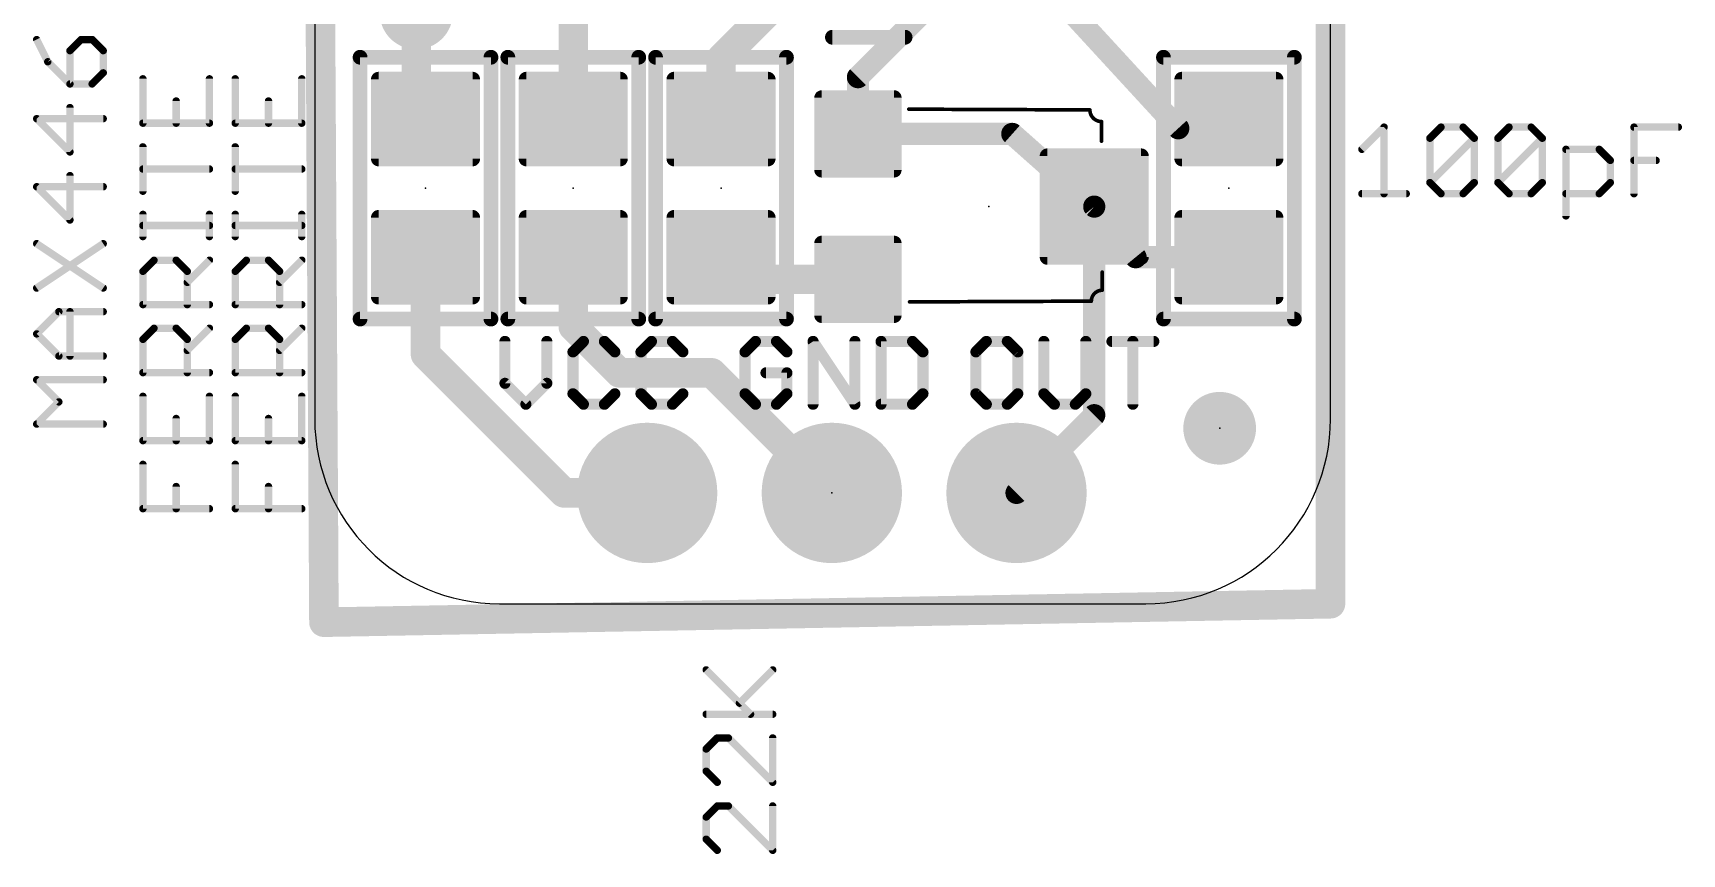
# Model space of a CAD drawing. Extents: x -3.9 to 18.8, y -3.4 to 21.8.
# Drawn here: x -3.87 to 18.8, y -3.44 to 7.85 of the extents above; entities that cross this region are included whole.
import ezdxf

# ---------------------------------------------------------------- set-up
doc = ezdxf.new("R2010")
doc.units = 0
for name, color, linetype in [('1', 12, 'CONTINUOUS'), ('16', 132, 'CONTINUOUS'), ('17', 110, 'CONTINUOUS'), ('18', 110, 'CONTINUOUS'), ('20', 53, 'CONTINUOUS'), ('21', 253, 'CONTINUOUS'), ('23', 53, 'CONTINUOUS'), ('27', 253, 'CONTINUOUS')]:
    doc.layers.add(name, color=color, linetype=linetype)

# ---------------------------------------------------------------- blocks, each defined once
blk = doc.blocks.new('RECT208000X240000R16')
at = {"const_width": 0.104}
blk.add_lwpolyline([(0.598, -0.646), (0.598, 0.646, 0.4142), (0.546, 0.698), (-0.546, 0.698, 0.4142), (-0.598, 0.646), (-0.598, -0.646, 0.4142), (-0.546, -0.698), (0.546, -0.698, 0.4142)], format="xyb", close=True, dxfattribs=at)
blk.add_solid([(-0.5714, -0.6714), (0.5714, -0.6714), (-0.5714, 0.6714), (0.5714, 0.6714)])
blk = doc.blocks.new('PIE')
at = {"const_width": 0.5}
blk.add_lwpolyline([(0, -0.25, 1), (0, 0.25, 1), (0, -0.25)], format="xyb", dxfattribs=at)
blk = doc.blocks.new('ROUNDP')
at = {"const_width": 0.5}
blk.add_lwpolyline([(0, -0.25, 1), (0, 0.25, 1), (0, -0.25)], format="xyb", dxfattribs=at)
blk = doc.blocks.new('RECT192000X192000R17')
at = {"const_width": 0.102}
blk.add_lwpolyline([(0.549, -0.498), (0.549, 0.498, 0.4142), (0.498, 0.549), (-0.498, 0.549, 0.4142), (-0.549, 0.498), (-0.549, -0.498, 0.4142), (-0.498, -0.549), (0.498, -0.549, 0.4142)], format="xyb", close=True, dxfattribs=at)
blk.add_solid([(-0.5234, -0.5234), (0.5234, -0.5234), (-0.5234, 0.5234), (0.5234, 0.5234)])
blk = doc.blocks.new('RECT256000X240000R14')
at = {"const_width": 0.105}
blk.add_lwpolyline([(0.7475, -0.645), (0.7475, 0.645, 0.4142), (0.695, 0.6975), (-0.695, 0.6975, 0.4142), (-0.7475, 0.645), (-0.7475, -0.645, 0.4142), (-0.695, -0.6975), (0.695, -0.6975, 0.4142)], format="xyb", close=True, dxfattribs=at)
blk.add_solid([(-0.7204, -0.6704), (0.7204, -0.6704), (-0.7204, 0.6704), (0.7204, 0.6704)])
blk = doc.blocks.new('ROUNDV')
at = {"const_width": 0.5}
blk.add_lwpolyline([(0, -0.25, 1), (0, 0.25, 1), (0, -0.25)], format="xyb", dxfattribs=at)

msp = doc.modelspace()

# ---------------------------------------------------------------- linework, layer by layer
at = {"layer": '1'}
for points, const_width in [([(3.556, 8.382), (3.556, 6.665)], 0.4064), ([(6.335, 8.24), (5.588, 7.493)], 0.4064), ([(7.471, 7.241), (8.47, 8.24)], 0.3048), ([(1.397, 6.411), (1.397, 8.128)], 0.4064), ([(11.877, 6.538), (10.414, 8.128)], 0.3048), ([(5.588, 7.493), (5.588, 6.665)], 0.4064), ([(7.471, 6.461), (7.471, 7.241)], 0.3048), ([(1.524, 6.665), (1.397, 6.411)], 0.4064), ([(3.81, 6.665), (3.556, 6.665)], 0.4064), ([(12.573, 6.665), (11.877, 6.538)], 0.3048), ([(9.594, 6.461), (7.471, 6.461)], 0.3048), ([(10.721, 5.461), (9.594, 6.461)], 0.3048), ([(10.721, 5.461), (11.29, 4.765)], 0.3048), ([(10.721, 2.593), (10.721, 5.461)], 0.3048), ([(1.524, 3.429), (1.524, 4.765)], 0.4064), ([(3.556, 3.81), (3.556, 4.765)], 0.4064), ([(5.588, 4.765), (5.638, 4.461)], 0.4064), ([(11.29, 4.765), (12.573, 4.765)], 0.3048), ([(5.638, 4.461), (7.471, 4.461)], 0.4064), ([(4.191, 3.175), (3.556, 3.81)], 0.4064), ([(3.429, 1.524), (1.524, 3.429)], 0.4064), ([(5.461, 3.175), (4.191, 3.175)], 0.4064), ([(7.112, 1.524), (5.461, 3.175)], 0.4064), ([(9.652, 1.524), (10.721, 2.593)], 0.3048), ([(4.572, 1.524), (3.429, 1.524)], 0.4064)]:
    msp.add_lwpolyline(points, dxfattribs=dict(at, const_width=const_width))
for points, const_width in [([(5.6896, 7.493, 1), (5.4864, 7.493)], 0.2032), ([(5.5162, 7.5648, 1), (5.6598, 7.4212)], 0.2032), ([(7.5472, 7.241, 1), (7.3948, 7.241)], 0.1524), ([(7.4171, 7.2949, 1), (7.5249, 7.1871)], 0.1524), ([(1.6149, 6.6196, 1), (1.4331, 6.7104)], 0.2032), ([(3.556, 6.7666, 1), (3.556, 6.5634)], 0.2032), ([(3.81, 6.5634, 1), (3.81, 6.7666)], 0.2032), ([(12.5867, 6.59, 1), (12.5593, 6.74)], 0.1524), ([(3.4544, 6.665, 1), (3.6576, 6.665)], 0.2032), ([(5.4864, 6.665, 1), (5.6896, 6.665)], 0.2032), ([(7.471, 6.5372, 1), (7.471, 6.3848)], 0.1524), ([(9.6446, 6.518, 1), (9.5434, 6.404)], 0.1524), ([(9.594, 6.3848, 1), (9.594, 6.5372)], 0.1524), ([(11.8633, 6.613, 1), (11.8907, 6.463)], 0.1524), ([(11.8209, 6.4864, 1), (11.9331, 6.5896)], 0.1524), ([(1.3061, 6.4564, 1), (1.4879, 6.3656)], 0.2032), ([(1.2954, 6.411, 1), (1.4986, 6.411)], 0.2032), ([(7.3948, 6.461, 1), (7.5472, 6.461)], 0.1524), ([(10.78, 5.5092, 1), (10.662, 5.4128)], 0.1524), ([(10.7972, 5.461, 1), (10.6448, 5.461)], 0.1524), ([(10.6704, 5.404, 1), (10.7716, 5.518)], 0.1524), ([(1.6256, 4.765, 1), (1.4224, 4.765)], 0.2032), ([(3.6576, 4.765, 1), (3.4544, 4.765)], 0.2032), ([(5.6883, 4.7815, 1), (5.4877, 4.7485)], 0.2032), ([(11.29, 4.8412, 1), (11.29, 4.6888)], 0.1524), ([(11.231, 4.7168, 1), (11.349, 4.8132)], 0.1524), ([(12.573, 4.6888, 1), (12.573, 4.8412)], 0.1524), ([(5.638, 4.5626, 1), (5.638, 4.3594)], 0.2032), ([(5.5377, 4.4445, 1), (5.7383, 4.4775)], 0.2032), ([(7.471, 4.3594, 1), (7.471, 4.5626)], 0.2032), ([(3.4544, 3.81, 1), (3.6576, 3.81)], 0.2032), ([(3.6278, 3.8818, 1), (3.4842, 3.7382)], 0.2032), ([(1.5958, 3.5008, 1), (1.4522, 3.3572)], 0.2032), ([(1.4224, 3.429, 1), (1.6256, 3.429)], 0.2032), ([(4.191, 3.2766, 1), (4.191, 3.0734)], 0.2032), ([(4.1192, 3.1032, 1), (4.2628, 3.2468)], 0.2032), ([(5.5328, 3.2468, 1), (5.3892, 3.1032)], 0.2032), ([(5.461, 3.0734, 1), (5.461, 3.2766)], 0.2032), ([(10.7749, 2.5391, 1), (10.6671, 2.6469)], 0.1524), ([(10.6448, 2.593, 1), (10.7972, 2.593)], 0.1524), ([(3.429, 1.6256, 1), (3.429, 1.4224)], 0.2032), ([(3.3572, 1.4522, 1), (3.5008, 1.5958)], 0.2032), ([(4.572, 1.4224, 1), (4.572, 1.6256)], 0.2032), ([(7.0402, 1.4522, 1), (7.1838, 1.5958)], 0.2032), ([(9.5981, 1.5779, 1), (9.7059, 1.4701)], 0.1524)]:
    msp.add_lwpolyline(points, format="xyb", dxfattribs=dict(at, const_width=const_width))
at = {"layer": '16', "const_width": 0.4064}
for points in [[(0.127, -0.254), (0, 21.59)], [(13.97, 21.59), (13.97, 0)], [(13.97, 0), (0.127, -0.254)]]:
    msp.add_lwpolyline(points, dxfattribs=at)
at = {"layer": '16', "const_width": 0.2032}
for points in [[(13.8684, 0, 1), (14.0716, 0)], [(13.9719, -0.1016, 1), (13.9681, 0.1016)], [(0.1251, -0.1524, 1), (0.1289, -0.3556)], [(0.0254, -0.2546, 1), (0.2286, -0.2534)]]:
    msp.add_lwpolyline(points, format="xyb", dxfattribs=at)
at = {"layer": '20'}
for p, q in [((0, 19.05), (0, 2.54)), ((13.97, 2.54), (13.97, 19.05)), ((2.54, 0), (11.43, 0))]:
    msp.add_line(p, q, dxfattribs=at)
for centre, start, end in [((2.54, 2.54), 180, 270), ((11.43, 2.54), 270, 0)]:
    msp.add_arc(centre, 2.54, start, end, dxfattribs=at)
at = {"layer": '21'}
for points, const_width in [([(8.12, 7.79), (7.12, 7.79)], 0.2032), ([(0.624, 3.915), (0.624, 7.515)], 0.2032), ([(0.624, 7.515), (2.424, 7.515)], 0.2032), ([(2.424, 7.515), (2.424, 3.915)], 0.2032), ([(2.656, 7.515), (4.456, 7.515)], 0.2032), ([(2.656, 3.915), (2.656, 7.515)], 0.2032), ([(4.456, 7.515), (4.456, 3.915)], 0.2032), ([(4.688, 3.915), (4.688, 7.515)], 0.2032), ([(4.688, 7.515), (6.488, 7.515)], 0.2032), ([(6.488, 7.515), (6.488, 3.915)], 0.2032), ([(11.673, 7.515), (13.473, 7.515)], 0.2032), ([(11.673, 3.915), (11.673, 7.515)], 0.2032), ([(13.473, 7.515), (13.473, 3.915)], 0.2032), ([(10.661, 6.791), (8.171, 6.801)], 0.05), ([(10.821, 6.361), (10.821, 6.631)], 0.05), ([(10.831, 4.561), (10.831, 4.311)], 0.05), ([(10.681, 4.161), (8.181, 4.151)], 0.05), ([(2.424, 3.915), (0.624, 3.915)], 0.2032), ([(4.456, 3.915), (2.656, 3.915)], 0.2032), ([(6.488, 3.915), (4.688, 3.915)], 0.2032), ([(13.473, 3.915), (11.673, 3.915)], 0.2032), ([(2.6162, 3.6075), (2.6162, 3.0313)], 0.1524), ([(3.1924, 3.0313), (3.1924, 3.6075)], 0.1524), ([(3.6958, 3.6075), (3.5517, 3.4635)], 0.1524), ([(3.9839, 3.6075), (3.6958, 3.6075)], 0.1524), ([(4.1279, 3.4635), (3.9839, 3.6075)], 0.1524), ([(4.6313, 3.6075), (4.4872, 3.4635)], 0.1524), ([(4.9194, 3.6075), (4.6313, 3.6075)], 0.1524), ([(5.0635, 3.4635), (4.9194, 3.6075)], 0.1524), ([(6.0623, 3.6075), (5.9182, 3.4635)], 0.1524), ([(6.3504, 3.6075), (6.0623, 3.6075)], 0.1524), ([(6.4944, 3.4635), (6.3504, 3.6075)], 0.1524), ([(6.8537, 2.7432), (6.8537, 3.6075)], 0.1524), ([(6.8537, 3.6075), (7.4299, 2.7432)], 0.1524), ([(7.4299, 2.7432), (7.4299, 3.6075)], 0.1524), ([(7.7892, 3.6075), (7.7892, 2.7432)], 0.1524), ([(8.2214, 3.6075), (7.7892, 3.6075)], 0.1524), ([(8.3655, 3.4635), (8.2214, 3.6075)], 0.1524), ([(9.2373, 3.6075), (9.0932, 3.4635)], 0.1524), ([(9.5254, 3.6075), (9.2373, 3.6075)], 0.1524), ([(9.6694, 3.4635), (9.5254, 3.6075)], 0.1524), ([(10.0287, 3.6075), (10.0287, 2.8873)], 0.1524), ([(10.6049, 2.8873), (10.6049, 3.6075)], 0.1524), ([(10.9642, 3.6075), (11.5405, 3.6075)], 0.1524), ([(11.2523, 2.7432), (11.2523, 3.6075)], 0.1524), ([(3.5517, 3.4635), (3.5517, 2.8873)], 0.1524), ([(4.4872, 3.4635), (4.4872, 2.8873)], 0.1524), ([(5.9182, 3.4635), (5.9182, 2.8873)], 0.1524), ([(8.3655, 2.8873), (8.3655, 3.4635)], 0.1524), ([(9.0932, 3.4635), (9.0932, 2.8873)], 0.1524), ([(9.6694, 2.8873), (9.6694, 3.4635)], 0.1524), ([(6.4944, 3.1754), (6.2063, 3.1754)], 0.1524), ([(6.4944, 2.8873), (6.4944, 3.1754)], 0.1524), ([(2.6162, 3.0313), (2.9043, 2.7432)], 0.1524), ([(2.9043, 2.7432), (3.1924, 3.0313)], 0.1524), ([(3.5517, 2.8873), (3.6958, 2.7432)], 0.1524), ([(3.9839, 2.7432), (4.1279, 2.8873)], 0.1524), ([(4.4872, 2.8873), (4.6313, 2.7432)], 0.1524), ([(4.9194, 2.7432), (5.0635, 2.8873)], 0.1524), ([(5.9182, 2.8873), (6.0623, 2.7432)], 0.1524), ([(6.3504, 2.7432), (6.4944, 2.8873)], 0.1524), ([(8.2214, 2.7432), (8.3655, 2.8873)], 0.1524), ([(9.0932, 2.8873), (9.2373, 2.7432)], 0.1524), ([(9.5254, 2.7432), (9.6694, 2.8873)], 0.1524), ([(10.0287, 2.8873), (10.1728, 2.7432)], 0.1524), ([(10.4609, 2.7432), (10.6049, 2.8873)], 0.1524), ([(3.6958, 2.7432), (3.9839, 2.7432)], 0.1524), ([(4.6313, 2.7432), (4.9194, 2.7432)], 0.1524), ([(6.0623, 2.7432), (6.3504, 2.7432)], 0.1524), ([(7.7892, 2.7432), (8.2214, 2.7432)], 0.1524), ([(9.2373, 2.7432), (9.5254, 2.7432)], 0.1524), ([(10.1728, 2.7432), (10.4609, 2.7432)], 0.1524)]:
    msp.add_lwpolyline(points, dxfattribs=dict(at, const_width=const_width))
for points, const_width in [([(7.12, 7.8408, 1), (7.12, 7.7392)], 0.1016), ([(8.12, 7.7392, 1), (8.12, 7.8408)], 0.1016), ([(0.6748, 7.515, 1), (0.5732, 7.515)], 0.1016), ([(0.624, 7.5658, 1), (0.624, 7.4642)], 0.1016), ([(2.4748, 7.515, 1), (2.3732, 7.515)], 0.1016), ([(2.424, 7.4642, 1), (2.424, 7.5658)], 0.1016), ([(2.656, 7.5658, 1), (2.656, 7.4642)], 0.1016), ([(2.7068, 7.515, 1), (2.6052, 7.515)], 0.1016), ([(4.5068, 7.515, 1), (4.4052, 7.515)], 0.1016), ([(4.456, 7.4642, 1), (4.456, 7.5658)], 0.1016), ([(4.7388, 7.515, 1), (4.6372, 7.515)], 0.1016), ([(4.688, 7.5658, 1), (4.688, 7.4642)], 0.1016), ([(6.5388, 7.515, 1), (6.4372, 7.515)], 0.1016), ([(6.488, 7.4642, 1), (6.488, 7.5658)], 0.1016), ([(11.673, 7.5658, 1), (11.673, 7.4642)], 0.1016), ([(11.7238, 7.515, 1), (11.6222, 7.515)], 0.1016), ([(13.5238, 7.515, 1), (13.4222, 7.515)], 0.1016), ([(13.473, 7.4642, 1), (13.473, 7.5658)], 0.1016), ([(8.1711, 6.8135, 1), (8.1709, 6.7885)], 0.025), ([(10.661, 6.791, 0.4142), (10.821, 6.631)], 0.05), ([(10.6735, 6.791, 1), (10.6485, 6.791)], 0.025), ([(10.6609, 6.7785, 1), (10.6611, 6.8035)], 0.025), ([(10.8335, 6.631, 1), (10.8085, 6.631)], 0.025), ([(10.821, 6.6185, 1), (10.821, 6.6435)], 0.025), ([(10.8085, 6.361, 1), (10.8335, 6.361)], 0.025), ([(10.8435, 4.561, 1), (10.8185, 4.561)], 0.025), ([(10.831, 4.311, 0.4142), (10.681, 4.161)], 0.05), ([(10.8185, 4.311, 1), (10.8435, 4.311)], 0.025), ([(10.831, 4.2985, 1), (10.831, 4.3235)], 0.025), ([(8.181, 4.1635, 1), (8.181, 4.1385)], 0.025), ([(10.6685, 4.161, 1), (10.6935, 4.161)], 0.025), ([(10.681, 4.1485, 1), (10.681, 4.1735)], 0.025), ([(0.624, 3.9658, 1), (0.624, 3.8642)], 0.1016), ([(0.5732, 3.915, 1), (0.6748, 3.915)], 0.1016), ([(2.3732, 3.915, 1), (2.4748, 3.915)], 0.1016), ([(2.424, 3.8642, 1), (2.424, 3.9658)], 0.1016), ([(2.656, 3.9658, 1), (2.656, 3.8642)], 0.1016), ([(2.6052, 3.915, 1), (2.7068, 3.915)], 0.1016), ([(4.4052, 3.915, 1), (4.5068, 3.915)], 0.1016), ([(4.456, 3.8642, 1), (4.456, 3.9658)], 0.1016), ([(4.688, 3.9658, 1), (4.688, 3.8642)], 0.1016), ([(4.6372, 3.915, 1), (4.7388, 3.915)], 0.1016), ([(6.4372, 3.915, 1), (6.5388, 3.915)], 0.1016), ([(6.488, 3.8642, 1), (6.488, 3.9658)], 0.1016), ([(11.673, 3.9658, 1), (11.673, 3.8642)], 0.1016), ([(11.6222, 3.915, 1), (11.7238, 3.915)], 0.1016), ([(13.4222, 3.915, 1), (13.5238, 3.915)], 0.1016), ([(13.473, 3.8642, 1), (13.473, 3.9658)], 0.1016), ([(2.6543, 3.6075, 1), (2.5781, 3.6075)], 0.0762), ([(3.2305, 3.6075, 1), (3.1543, 3.6075)], 0.0762), ([(3.6958, 3.6456, 1), (3.6958, 3.5694)], 0.0762), ([(3.7227, 3.5806, 1), (3.6688, 3.6345)], 0.0762), ([(4.0108, 3.6345, 1), (3.9569, 3.5806)], 0.0762), ([(3.9839, 3.5694, 1), (3.9839, 3.6456)], 0.0762), ([(4.6313, 3.6456, 1), (4.6313, 3.5694)], 0.0762), ([(4.6582, 3.5806, 1), (4.6044, 3.6345)], 0.0762), ([(4.9463, 3.6345, 1), (4.8925, 3.5806)], 0.0762), ([(4.9194, 3.5694, 1), (4.9194, 3.6456)], 0.0762), ([(6.0623, 3.6456, 1), (6.0623, 3.5694)], 0.0762), ([(6.0892, 3.5806, 1), (6.0353, 3.6345)], 0.0762), ([(6.3773, 3.6345, 1), (6.3234, 3.5806)], 0.0762), ([(6.3504, 3.5694, 1), (6.3504, 3.6456)], 0.0762), ([(6.8854, 3.6287, 1), (6.822, 3.5864)], 0.0762), ([(6.8918, 3.6075, 1), (6.8156, 3.6075)], 0.0762), ([(7.468, 3.6075, 1), (7.3918, 3.6075)], 0.0762), ([(7.8273, 3.6075, 1), (7.7511, 3.6075)], 0.0762), ([(7.7892, 3.6456, 1), (7.7892, 3.5694)], 0.0762), ([(8.2483, 3.6345, 1), (8.1945, 3.5806)], 0.0762), ([(8.2214, 3.5694, 1), (8.2214, 3.6456)], 0.0762), ([(9.2373, 3.6456, 1), (9.2373, 3.5694)], 0.0762), ([(9.2642, 3.5806, 1), (9.2103, 3.6345)], 0.0762), ([(9.5523, 3.6345, 1), (9.4984, 3.5806)], 0.0762), ([(9.5254, 3.5694, 1), (9.5254, 3.6456)], 0.0762), ([(10.0668, 3.6075, 1), (9.9906, 3.6075)], 0.0762), ([(10.643, 3.6075, 1), (10.5668, 3.6075)], 0.0762), ([(10.9642, 3.6456, 1), (10.9642, 3.5694)], 0.0762), ([(11.2904, 3.6075, 1), (11.2142, 3.6075)], 0.0762), ([(11.5405, 3.5694, 1), (11.5405, 3.6456)], 0.0762), ([(3.5898, 3.4635, 1), (3.5136, 3.4635)], 0.0762), ([(3.5248, 3.4904, 1), (3.5787, 3.4365)], 0.0762), ([(4.101, 3.4365, 1), (4.1549, 3.4904)], 0.0762), ([(4.5253, 3.4635, 1), (4.4491, 3.4635)], 0.0762), ([(4.4603, 3.4904, 1), (4.5142, 3.4365)], 0.0762), ([(5.0365, 3.4365, 1), (5.0904, 3.4904)], 0.0762), ([(5.9563, 3.4635, 1), (5.8801, 3.4635)], 0.0762), ([(5.8913, 3.4904, 1), (5.9451, 3.4365)], 0.0762), ([(6.4675, 3.4365, 1), (6.5214, 3.4904)], 0.0762), ([(8.4036, 3.4635, 1), (8.3274, 3.4635)], 0.0762), ([(8.3385, 3.4365, 1), (8.3924, 3.4904)], 0.0762), ([(9.1313, 3.4635, 1), (9.0551, 3.4635)], 0.0762), ([(9.0663, 3.4904, 1), (9.1201, 3.4365)], 0.0762), ([(9.7075, 3.4635, 1), (9.6313, 3.4635)], 0.0762), ([(9.6425, 3.4365, 1), (9.6964, 3.4904)], 0.0762), ([(6.2063, 3.2135, 1), (6.2063, 3.1373)], 0.0762), ([(6.5325, 3.1754, 1), (6.4563, 3.1754)], 0.0762), ([(6.4944, 3.1373, 1), (6.4944, 3.2135)], 0.0762), ([(2.6431, 3.0583, 1), (2.5893, 3.0044)], 0.0762), ([(2.5781, 3.0313, 1), (2.6543, 3.0313)], 0.0762), ([(3.1543, 3.0313, 1), (3.2305, 3.0313)], 0.0762), ([(3.2194, 3.0044, 1), (3.1655, 3.0583)], 0.0762), ([(3.5787, 2.9142, 1), (3.5248, 2.8603)], 0.0762), ([(4.1549, 2.8603, 1), (4.101, 2.9142)], 0.0762), ([(4.5142, 2.9142, 1), (4.4603, 2.8603)], 0.0762), ([(5.0904, 2.8603, 1), (5.0365, 2.9142)], 0.0762), ([(5.9451, 2.9142, 1), (5.8913, 2.8603)], 0.0762), ([(6.5214, 2.8603, 1), (6.4675, 2.9142)], 0.0762), ([(8.3924, 2.8603, 1), (8.3385, 2.9142)], 0.0762), ([(9.1201, 2.9142, 1), (9.0663, 2.8603)], 0.0762), ([(9.6964, 2.8603, 1), (9.6425, 2.9142)], 0.0762), ([(10.0557, 2.9142, 1), (10.0018, 2.8603)], 0.0762), ([(10.6319, 2.8603, 1), (10.578, 2.9142)], 0.0762), ([(2.8774, 2.7701, 1), (2.9313, 2.7163)], 0.0762), ([(2.8774, 2.7163, 1), (2.9313, 2.7701)], 0.0762), ([(3.5136, 2.8873, 1), (3.5898, 2.8873)], 0.0762), ([(3.6958, 2.7813, 1), (3.6958, 2.7051)], 0.0762), ([(3.6688, 2.7163, 1), (3.7227, 2.7701)], 0.0762), ([(3.9569, 2.7701, 1), (4.0108, 2.7163)], 0.0762), ([(3.9839, 2.7051, 1), (3.9839, 2.7813)], 0.0762), ([(4.4491, 2.8873, 1), (4.5253, 2.8873)], 0.0762), ([(4.6313, 2.7813, 1), (4.6313, 2.7051)], 0.0762), ([(4.6044, 2.7163, 1), (4.6582, 2.7701)], 0.0762), ([(4.8925, 2.7701, 1), (4.9463, 2.7163)], 0.0762), ([(4.9194, 2.7051, 1), (4.9194, 2.7813)], 0.0762), ([(5.8801, 2.8873, 1), (5.9563, 2.8873)], 0.0762), ([(6.0623, 2.7813, 1), (6.0623, 2.7051)], 0.0762), ([(6.0353, 2.7163, 1), (6.0892, 2.7701)], 0.0762), ([(6.3234, 2.7701, 1), (6.3773, 2.7163)], 0.0762), ([(6.3504, 2.7051, 1), (6.3504, 2.7813)], 0.0762), ([(6.4563, 2.8873, 1), (6.5325, 2.8873)], 0.0762), ([(6.8156, 2.7432, 1), (6.8918, 2.7432)], 0.0762), ([(7.3918, 2.7432, 1), (7.468, 2.7432)], 0.0762), ([(7.3982, 2.7221, 1), (7.4616, 2.7643)], 0.0762), ([(7.7892, 2.7813, 1), (7.7892, 2.7051)], 0.0762), ([(7.7511, 2.7432, 1), (7.8273, 2.7432)], 0.0762), ([(8.1945, 2.7701, 1), (8.2483, 2.7163)], 0.0762), ([(8.2214, 2.7051, 1), (8.2214, 2.7813)], 0.0762), ([(8.3274, 2.8873, 1), (8.4036, 2.8873)], 0.0762), ([(9.0551, 2.8873, 1), (9.1313, 2.8873)], 0.0762), ([(9.2373, 2.7813, 1), (9.2373, 2.7051)], 0.0762), ([(9.2103, 2.7163, 1), (9.2642, 2.7701)], 0.0762), ([(9.4984, 2.7701, 1), (9.5523, 2.7163)], 0.0762), ([(9.5254, 2.7051, 1), (9.5254, 2.7813)], 0.0762), ([(9.6313, 2.8873, 1), (9.7075, 2.8873)], 0.0762), ([(9.9906, 2.8873, 1), (10.0668, 2.8873)], 0.0762), ([(10.1728, 2.7813, 1), (10.1728, 2.7051)], 0.0762), ([(10.1458, 2.7163, 1), (10.1997, 2.7701)], 0.0762), ([(10.4339, 2.7701, 1), (10.4878, 2.7163)], 0.0762), ([(10.4609, 2.7051, 1), (10.4609, 2.7813)], 0.0762), ([(10.5668, 2.8873, 1), (10.643, 2.8873)], 0.0762), ([(11.2142, 2.7432, 1), (11.2904, 2.7432)], 0.0762)]:
    msp.add_lwpolyline(points, format="xyb", dxfattribs=dict(at, const_width=const_width))
at = {"layer": '23'}
for p in [(1.524, 5.715), (3.556, 5.715), (5.588, 5.715), (12.573, 5.715), (9.271, 5.461), (12.446, 2.413), (7.112, 1.524)]:
    msp.add_point(p, dxfattribs=at)
at = {"layer": '27', "const_width": 0.1016}
for points in [[(-3.824, 7.7583), (-3.6715, 7.4532)], [(-3.2139, 7.7583), (-3.3664, 7.6058)], [(-3.0613, 7.7583), (-3.2139, 7.7583)], [(-2.9088, 7.6058), (-3.0613, 7.7583)], [(-3.6715, 7.4532), (-3.3664, 7.1482)], [(-3.3664, 7.6058), (-3.3664, 7.1482)], [(-2.9088, 7.3007), (-2.9088, 7.6058)], [(-3.0613, 7.1482), (-2.9088, 7.3007)], [(-2.363, 7.2184), (-2.363, 6.6083)], [(-1.4478, 6.6083), (-1.4478, 7.2184)], [(-1.093, 7.2184), (-1.093, 6.6083)], [(-0.1778, 6.6083), (-0.1778, 7.2184)], [(-3.3664, 7.1482), (-3.0613, 7.1482)], [(-3.3664, 6.2126), (-3.3664, 6.8228)], [(-1.9054, 6.6083), (-1.9054, 6.9133)], [(-0.6354, 6.6083), (-0.6354, 6.9133)], [(-2.9088, 6.6702), (-3.824, 6.6702)], [(-3.824, 6.6702), (-3.3664, 6.2126)], [(-2.363, 6.6083), (-1.4478, 6.6083)], [(-1.093, 6.6083), (-0.1778, 6.6083)], [(14.4018, 6.2489), (14.7069, 6.554)], [(14.7069, 6.554), (14.7069, 5.6388)], [(15.3373, 6.4015), (15.4898, 6.554)], [(15.4898, 6.554), (15.7949, 6.554)], [(15.7949, 6.554), (15.9474, 6.4015)], [(16.2728, 6.4015), (16.4254, 6.554)], [(16.4254, 6.554), (16.7304, 6.554)], [(16.7304, 6.554), (16.883, 6.4015)], [(18.1439, 5.6388), (18.1439, 6.554)], [(18.1439, 6.554), (18.754, 6.554)], [(15.3373, 5.7913), (15.3373, 6.4015)], [(15.3373, 5.7913), (15.9474, 6.4015)], [(15.9474, 6.4015), (15.9474, 5.7913)], [(16.2728, 5.7913), (16.2728, 6.4015)], [(16.2728, 5.7913), (16.883, 6.4015)], [(16.883, 6.4015), (16.883, 5.7913)], [(-2.363, 5.6728), (-2.363, 6.2829)], [(-1.093, 5.6728), (-1.093, 6.2829)], [(17.2084, 5.3337), (17.2084, 6.2489)], [(17.2084, 6.2489), (17.6659, 6.2489)], [(17.6659, 6.2489), (17.8185, 6.0964)], [(17.8185, 6.0964), (17.8185, 5.7913)], [(18.1439, 6.0964), (18.4489, 6.0964)], [(-3.3664, 5.2771), (-3.3664, 5.8872)], [(-1.4478, 5.9778), (-2.363, 5.9778)], [(-0.1778, 5.9778), (-1.093, 5.9778)], [(-2.9088, 5.7347), (-3.824, 5.7347)], [(-3.824, 5.7347), (-3.3664, 5.2771)], [(14.4018, 5.6388), (15.0119, 5.6388)], [(15.4898, 5.6388), (15.3373, 5.7913)], [(15.7949, 5.6388), (15.4898, 5.6388)], [(15.9474, 5.7913), (15.7949, 5.6388)], [(16.4254, 5.6388), (16.2728, 5.7913)], [(16.7304, 5.6388), (16.4254, 5.6388)], [(16.883, 5.7913), (16.7304, 5.6388)], [(17.6659, 5.6388), (17.2084, 5.6388)], [(17.8185, 5.7913), (17.6659, 5.6388)], [(-2.363, 5.0491), (-2.363, 5.3541)], [(-1.4478, 5.2016), (-2.363, 5.2016)], [(-1.4478, 5.0491), (-1.4478, 5.3541)], [(-1.093, 5.0491), (-1.093, 5.3541)], [(-0.1778, 5.2016), (-1.093, 5.2016)], [(-0.1778, 5.0491), (-0.1778, 5.3541)], [(-3.824, 4.3416), (-2.9088, 4.9517)], [(-3.824, 4.9517), (-2.9088, 4.3416)], [(-2.363, 4.5712), (-2.2105, 4.7237)], [(-2.2105, 4.7237), (-1.9054, 4.7237)], [(-1.9054, 4.7237), (-1.7529, 4.5712)], [(-1.7529, 4.4186), (-1.4478, 4.7237)], [(-1.093, 4.5712), (-0.9405, 4.7237)], [(-0.9405, 4.7237), (-0.6354, 4.7237)], [(-0.6354, 4.7237), (-0.4829, 4.5712)], [(-0.4829, 4.4186), (-0.1778, 4.7237)], [(-2.363, 4.1136), (-2.363, 4.5712)], [(-1.7529, 4.5712), (-1.7529, 4.1136)], [(-1.093, 4.1136), (-1.093, 4.5712)], [(-0.4829, 4.5712), (-0.4829, 4.1136)], [(-1.4478, 4.1136), (-2.363, 4.1136)], [(-0.1778, 4.1136), (-1.093, 4.1136)], [(-3.824, 3.7111), (-3.5189, 4.0162)], [(-3.5189, 4.0162), (-2.9088, 4.0162)], [(-3.3664, 3.4061), (-3.3664, 4.0162)], [(-3.5189, 3.4061), (-3.824, 3.7111)], [(-2.363, 3.6356), (-2.2105, 3.7882)], [(-2.363, 3.178), (-2.363, 3.6356)], [(-2.2105, 3.7882), (-1.9054, 3.7882)], [(-1.9054, 3.7882), (-1.7529, 3.6356)], [(-1.7529, 3.4831), (-1.4478, 3.7882)], [(-1.7529, 3.6356), (-1.7529, 3.178)], [(-1.093, 3.6356), (-0.9405, 3.7882)], [(-1.093, 3.178), (-1.093, 3.6356)], [(-0.9405, 3.7882), (-0.6354, 3.7882)], [(-0.6354, 3.7882), (-0.4829, 3.6356)], [(-0.4829, 3.4831), (-0.1778, 3.7882)], [(-0.4829, 3.6356), (-0.4829, 3.178)], [(-2.9088, 3.4061), (-3.5189, 3.4061)], [(-1.4478, 3.178), (-2.363, 3.178)], [(-0.1778, 3.178), (-1.093, 3.178)], [(-3.5189, 2.7756), (-3.824, 3.0807)], [(-3.824, 3.0807), (-2.9088, 3.0807)], [(-3.824, 2.4706), (-3.5189, 2.7756)], [(-2.363, 2.8526), (-2.363, 2.2425)], [(-1.4478, 2.2425), (-1.4478, 2.8526)], [(-1.093, 2.8526), (-1.093, 2.2425)], [(-0.1778, 2.2425), (-0.1778, 2.8526)], [(-2.9088, 2.4706), (-3.824, 2.4706)], [(-1.9054, 2.2425), (-1.9054, 2.5476)], [(-0.6354, 2.2425), (-0.6354, 2.5476)], [(-2.363, 2.2425), (-1.4478, 2.2425)], [(-1.093, 2.2425), (-0.1778, 2.2425)], [(-2.363, 1.307), (-2.363, 1.9171)], [(-1.093, 1.307), (-1.093, 1.9171)], [(-1.9054, 1.307), (-1.9054, 1.6121)], [(-0.6354, 1.307), (-0.6354, 1.6121)], [(-1.4478, 1.307), (-2.363, 1.307)], [(-0.1778, 1.307), (-1.093, 1.307)], [(5.9941, -1.5197), (5.384, -0.9096)], [(5.8416, -1.3672), (6.2992, -0.9096)], [(5.384, -1.5197), (6.2992, -1.5197)], [(5.5366, -1.8451), (5.384, -1.9976)], [(5.6891, -1.8451), (5.5366, -1.8451)], [(6.2992, -2.4552), (5.6891, -1.8451)], [(6.2992, -1.8451), (6.2992, -2.4552)], [(5.384, -1.9976), (5.384, -2.3027)], [(5.384, -2.3027), (5.5366, -2.4552)], [(5.5366, -2.7806), (5.384, -2.9332)], [(5.384, -2.9332), (5.384, -3.2382)], [(5.6891, -2.7806), (5.5366, -2.7806)], [(6.2992, -3.3908), (5.6891, -2.7806)], [(6.2992, -2.7806), (6.2992, -3.3908)], [(5.384, -3.2382), (5.5366, -3.3908)]]:
    msp.add_lwpolyline(points, dxfattribs=at)
at = {"layer": '27', "const_width": 0.0508}
for points in [[(-3.8013, 7.7696, 1), (-3.8467, 7.7469)], [(-3.2139, 7.7837, 1), (-3.2139, 7.7329)], [(-3.1959, 7.7403, 1), (-3.2318, 7.7762)], [(-3.0434, 7.7762, 1), (-3.0793, 7.7403)], [(-3.0613, 7.7329, 1), (-3.0613, 7.7837)], [(-3.6535, 7.4712, 1), (-3.6894, 7.4353)], [(-3.6942, 7.4419, 1), (-3.6487, 7.4646)], [(-3.341, 7.6058, 1), (-3.3918, 7.6058)], [(-3.3844, 7.6237, 1), (-3.3484, 7.5878)], [(-2.8834, 7.6058, 1), (-2.9342, 7.6058)], [(-2.9268, 7.5878, 1), (-2.8908, 7.6237)], [(-2.9342, 7.3007, 1), (-2.8834, 7.3007)], [(-2.8908, 7.2827, 1), (-2.9268, 7.3186)], [(-2.3376, 7.2184, 1), (-2.3884, 7.2184)], [(-1.4224, 7.2184, 1), (-1.4732, 7.2184)], [(-1.0676, 7.2184, 1), (-1.1184, 7.2184)], [(-0.1524, 7.2184, 1), (-0.2032, 7.2184)], [(-3.3664, 7.1736, 1), (-3.3664, 7.1228)], [(-3.3918, 7.1482, 1), (-3.341, 7.1482)], [(-3.3844, 7.1302, 1), (-3.3484, 7.1661)], [(-3.0793, 7.1661, 1), (-3.0434, 7.1302)], [(-3.0613, 7.1228, 1), (-3.0613, 7.1736)], [(-3.341, 6.8228, 1), (-3.3918, 6.8228)], [(-1.88, 6.9133, 1), (-1.9308, 6.9133)], [(-0.61, 6.9133, 1), (-0.6608, 6.9133)], [(-3.824, 6.6956, 1), (-3.824, 6.6448)], [(-3.806, 6.6882, 1), (-3.8419, 6.6523)], [(-2.9088, 6.6448, 1), (-2.9088, 6.6956)], [(-2.363, 6.6337, 1), (-2.363, 6.5829)], [(-2.3884, 6.6083, 1), (-2.3376, 6.6083)], [(-1.9308, 6.6083, 1), (-1.88, 6.6083)], [(-1.4732, 6.6083, 1), (-1.4224, 6.6083)], [(-1.4478, 6.5829, 1), (-1.4478, 6.6337)], [(-1.093, 6.6337, 1), (-1.093, 6.5829)], [(-1.1184, 6.6083, 1), (-1.0676, 6.6083)], [(-0.6608, 6.6083, 1), (-0.61, 6.6083)], [(-0.2032, 6.6083, 1), (-0.1524, 6.6083)], [(-0.1778, 6.5829, 1), (-0.1778, 6.6337)], [(14.7323, 6.554, 1), (14.6815, 6.554)], [(14.7248, 6.536, 1), (14.6889, 6.5719)], [(15.4898, 6.5794, 1), (15.4898, 6.5286)], [(15.5078, 6.536, 1), (15.4719, 6.5719)], [(15.8129, 6.5719, 1), (15.7769, 6.536)], [(15.7949, 6.5286, 1), (15.7949, 6.5794)], [(16.4254, 6.5794, 1), (16.4254, 6.5286)], [(16.4433, 6.536, 1), (16.4074, 6.5719)], [(16.7484, 6.5719, 1), (16.7125, 6.536)], [(16.7304, 6.5286, 1), (16.7304, 6.5794)], [(18.1693, 6.554, 1), (18.1185, 6.554)], [(18.1439, 6.5794, 1), (18.1439, 6.5286)], [(18.754, 6.5286, 1), (18.754, 6.5794)], [(15.3627, 6.4015, 1), (15.3119, 6.4015)], [(15.3194, 6.4194, 1), (15.3553, 6.3835)], [(15.9728, 6.4015, 1), (15.922, 6.4015)], [(15.9654, 6.3835, 1), (15.9295, 6.4194)], [(15.9295, 6.3835, 1), (15.9654, 6.4194)], [(16.2982, 6.4015, 1), (16.2474, 6.4015)], [(16.2549, 6.4194, 1), (16.2908, 6.3835)], [(16.9084, 6.4015, 1), (16.8576, 6.4015)], [(16.9009, 6.3835, 1), (16.865, 6.4194)], [(16.865, 6.3835, 1), (16.9009, 6.4194)], [(-3.3918, 6.2126, 1), (-3.341, 6.2126)], [(-3.3844, 6.1947, 1), (-3.3484, 6.2306)], [(-2.3376, 6.2829, 1), (-2.3884, 6.2829)], [(-1.0676, 6.2829, 1), (-1.1184, 6.2829)], [(14.3838, 6.2669, 1), (14.4198, 6.231)], [(17.2338, 6.2489, 1), (17.183, 6.2489)], [(17.2084, 6.2743, 1), (17.2084, 6.2235)], [(17.6839, 6.2669, 1), (17.648, 6.231)], [(17.6659, 6.2235, 1), (17.6659, 6.2743)], [(17.8439, 6.0964, 1), (17.7931, 6.0964)], [(17.8005, 6.0784, 1), (17.8364, 6.1144)], [(18.1439, 6.1218, 1), (18.1439, 6.071)], [(18.4489, 6.071, 1), (18.4489, 6.1218)], [(-3.341, 5.8872, 1), (-3.3918, 5.8872)], [(-2.363, 6.0032, 1), (-2.363, 5.9524)], [(-1.4478, 5.9524, 1), (-1.4478, 6.0032)], [(-1.093, 6.0032, 1), (-1.093, 5.9524)], [(-0.1778, 5.9524, 1), (-0.1778, 6.0032)], [(-3.824, 5.7601, 1), (-3.824, 5.7093)], [(-3.806, 5.7527, 1), (-3.8419, 5.7168)], [(-2.9088, 5.7093, 1), (-2.9088, 5.7601)], [(-2.3884, 5.6728, 1), (-2.3376, 5.6728)], [(-1.1184, 5.6728, 1), (-1.0676, 5.6728)], [(14.4018, 5.6642, 1), (14.4018, 5.6134)], [(15.0119, 5.6134, 1), (15.0119, 5.6642)], [(15.3119, 5.7913, 1), (15.3627, 5.7913)], [(15.3553, 5.8093, 1), (15.3194, 5.7734)], [(15.3194, 5.8093, 1), (15.3553, 5.7734)], [(15.4898, 5.6642, 1), (15.4898, 5.6134)], [(15.4719, 5.6208, 1), (15.5078, 5.6568)], [(15.7769, 5.6568, 1), (15.8129, 5.6208)], [(15.7949, 5.6134, 1), (15.7949, 5.6642)], [(15.922, 5.7913, 1), (15.9728, 5.7913)], [(15.9654, 5.7734, 1), (15.9295, 5.8093)], [(16.2474, 5.7913, 1), (16.2982, 5.7913)], [(16.2908, 5.8093, 1), (16.2549, 5.7734)], [(16.2549, 5.8093, 1), (16.2908, 5.7734)], [(16.4254, 5.6642, 1), (16.4254, 5.6134)], [(16.4074, 5.6208, 1), (16.4433, 5.6568)], [(16.7125, 5.6568, 1), (16.7484, 5.6208)], [(16.7304, 5.6134, 1), (16.7304, 5.6642)], [(16.8576, 5.7913, 1), (16.9084, 5.7913)], [(16.9009, 5.7734, 1), (16.865, 5.8093)], [(17.2084, 5.6642, 1), (17.2084, 5.6134)], [(17.648, 5.6568, 1), (17.6839, 5.6208)], [(17.6659, 5.6134, 1), (17.6659, 5.6642)], [(17.7931, 5.7913, 1), (17.8439, 5.7913)], [(17.8364, 5.7734, 1), (17.8005, 5.8093)], [(14.6815, 5.6388, 1), (14.7323, 5.6388)], [(18.1185, 5.6388, 1), (18.1693, 5.6388)], [(-3.3918, 5.2771, 1), (-3.341, 5.2771)], [(-3.3844, 5.2592, 1), (-3.3484, 5.2951)], [(-2.3376, 5.3541, 1), (-2.3884, 5.3541)], [(-2.363, 5.227, 1), (-2.363, 5.1762)], [(-1.4224, 5.3541, 1), (-1.4732, 5.3541)], [(-1.4478, 5.1762, 1), (-1.4478, 5.227)], [(-1.0676, 5.3541, 1), (-1.1184, 5.3541)], [(-1.093, 5.227, 1), (-1.093, 5.1762)], [(-0.1524, 5.3541, 1), (-0.2032, 5.3541)], [(-0.1778, 5.1762, 1), (-0.1778, 5.227)], [(17.183, 5.3337, 1), (17.2338, 5.3337)], [(-3.8099, 4.9729, 1), (-3.8381, 4.9306)], [(-2.8947, 4.9306, 1), (-2.9229, 4.9729)], [(-2.3884, 5.0491, 1), (-2.3376, 5.0491)], [(-1.4732, 5.0491, 1), (-1.4224, 5.0491)], [(-1.1184, 5.0491, 1), (-1.0676, 5.0491)], [(-0.2032, 5.0491, 1), (-0.1524, 5.0491)], [(-2.2105, 4.7491, 1), (-2.2105, 4.6983)], [(-2.1925, 4.7057, 1), (-2.2284, 4.7416)], [(-1.8874, 4.7416, 1), (-1.9234, 4.7057)], [(-1.9054, 4.6983, 1), (-1.9054, 4.7491)], [(-1.4298, 4.7057, 1), (-1.4658, 4.7416)], [(-0.9405, 4.7491, 1), (-0.9405, 4.6983)], [(-0.9225, 4.7057, 1), (-0.9584, 4.7416)], [(-0.6174, 4.7416, 1), (-0.6534, 4.7057)], [(-0.6354, 4.6983, 1), (-0.6354, 4.7491)], [(-0.1598, 4.7057, 1), (-0.1958, 4.7416)], [(-2.3376, 4.5712, 1), (-2.3884, 4.5712)], [(-2.3809, 4.5891, 1), (-2.345, 4.5532)], [(-1.7275, 4.5712, 1), (-1.7783, 4.5712)], [(-1.7708, 4.5532, 1), (-1.7349, 4.5891)], [(-1.0676, 4.5712, 1), (-1.1184, 4.5712)], [(-1.1109, 4.5891, 1), (-1.075, 4.5532)], [(-0.4575, 4.5712, 1), (-0.5083, 4.5712)], [(-0.5008, 4.5532, 1), (-0.4649, 4.5891)], [(-3.8381, 4.3627, 1), (-3.8099, 4.3205)], [(-2.9229, 4.3205, 1), (-2.8947, 4.3627)], [(-1.7708, 4.4366, 1), (-1.7349, 4.4007)], [(-0.5008, 4.4366, 1), (-0.4649, 4.4007)], [(-2.363, 4.139, 1), (-2.363, 4.0882)], [(-2.3884, 4.1136, 1), (-2.3376, 4.1136)], [(-1.7783, 4.1136, 1), (-1.7275, 4.1136)], [(-1.4478, 4.0882, 1), (-1.4478, 4.139)], [(-1.093, 4.139, 1), (-1.093, 4.0882)], [(-1.1184, 4.1136, 1), (-1.0676, 4.1136)], [(-0.5083, 4.1136, 1), (-0.4575, 4.1136)], [(-0.1778, 4.0882, 1), (-0.1778, 4.139)], [(-3.5189, 4.0416, 1), (-3.5189, 3.9908)], [(-3.501, 3.9982, 1), (-3.5369, 4.0342)], [(-3.341, 4.0162, 1), (-3.3918, 4.0162)], [(-2.9088, 3.9908, 1), (-2.9088, 4.0416)], [(-3.806, 3.7291, 1), (-3.8419, 3.6932)], [(-3.8419, 3.7291, 1), (-3.806, 3.6932)], [(-2.3376, 3.6356, 1), (-2.3884, 3.6356)], [(-2.3809, 3.6536, 1), (-2.345, 3.6177)], [(-2.2105, 3.8136, 1), (-2.2105, 3.7628)], [(-2.1925, 3.7702, 1), (-2.2284, 3.8061)], [(-1.8874, 3.8061, 1), (-1.9234, 3.7702)], [(-1.9054, 3.7628, 1), (-1.9054, 3.8136)], [(-1.7275, 3.6356, 1), (-1.7783, 3.6356)], [(-1.7708, 3.6177, 1), (-1.7349, 3.6536)], [(-1.4298, 3.7702, 1), (-1.4658, 3.8061)], [(-1.0676, 3.6356, 1), (-1.1184, 3.6356)], [(-1.1109, 3.6536, 1), (-1.075, 3.6177)], [(-0.9405, 3.8136, 1), (-0.9405, 3.7628)], [(-0.9225, 3.7702, 1), (-0.9584, 3.8061)], [(-0.6174, 3.8061, 1), (-0.6534, 3.7702)], [(-0.6354, 3.7628, 1), (-0.6354, 3.8136)], [(-0.4575, 3.6356, 1), (-0.5083, 3.6356)], [(-0.5008, 3.6177, 1), (-0.4649, 3.6536)], [(-0.1598, 3.7702, 1), (-0.1958, 3.8061)], [(-3.5189, 3.4315, 1), (-3.5189, 3.3807)], [(-3.5369, 3.3881, 1), (-3.501, 3.424)], [(-3.3918, 3.4061, 1), (-3.341, 3.4061)], [(-2.9088, 3.3807, 1), (-2.9088, 3.4315)], [(-1.7708, 3.5011, 1), (-1.7349, 3.4651)], [(-0.5008, 3.5011, 1), (-0.4649, 3.4651)], [(-2.363, 3.2034, 1), (-2.363, 3.1526)], [(-2.3884, 3.178, 1), (-2.3376, 3.178)], [(-1.7783, 3.178, 1), (-1.7275, 3.178)], [(-1.4478, 3.1526, 1), (-1.4478, 3.2034)], [(-1.093, 3.2034, 1), (-1.093, 3.1526)], [(-1.1184, 3.178, 1), (-1.0676, 3.178)], [(-0.5083, 3.178, 1), (-0.4575, 3.178)], [(-0.1778, 3.1526, 1), (-0.1778, 3.2034)], [(-3.824, 3.1061, 1), (-3.824, 3.0553)], [(-3.806, 3.0986, 1), (-3.8419, 3.0627)], [(-2.9088, 3.0553, 1), (-2.9088, 3.1061)], [(-3.501, 2.7577, 1), (-3.5369, 2.7936)], [(-3.5369, 2.7577, 1), (-3.501, 2.7936)], [(-2.3376, 2.8526, 1), (-2.3884, 2.8526)], [(-1.4224, 2.8526, 1), (-1.4732, 2.8526)], [(-1.0676, 2.8526, 1), (-1.1184, 2.8526)], [(-0.1524, 2.8526, 1), (-0.2032, 2.8526)], [(-3.824, 2.496, 1), (-3.824, 2.4452)], [(-3.8419, 2.4885, 1), (-3.806, 2.4526)], [(-2.9088, 2.4452, 1), (-2.9088, 2.496)], [(-1.88, 2.5476, 1), (-1.9308, 2.5476)], [(-0.61, 2.5476, 1), (-0.6608, 2.5476)], [(-2.363, 2.2679, 1), (-2.363, 2.2171)], [(-1.4478, 2.2171, 1), (-1.4478, 2.2679)], [(-1.093, 2.2679, 1), (-1.093, 2.2171)], [(-0.1778, 2.2171, 1), (-0.1778, 2.2679)], [(-2.3884, 2.2425, 1), (-2.3376, 2.2425)], [(-1.9308, 2.2425, 1), (-1.88, 2.2425)], [(-1.4732, 2.2425, 1), (-1.4224, 2.2425)], [(-1.1184, 2.2425, 1), (-1.0676, 2.2425)], [(-0.6608, 2.2425, 1), (-0.61, 2.2425)], [(-0.2032, 2.2425, 1), (-0.1524, 2.2425)], [(-2.3376, 1.9171, 1), (-2.3884, 1.9171)], [(-1.0676, 1.9171, 1), (-1.1184, 1.9171)], [(-1.88, 1.6121, 1), (-1.9308, 1.6121)], [(-0.61, 1.6121, 1), (-0.6608, 1.6121)], [(-2.363, 1.3324, 1), (-2.363, 1.2816)], [(-2.3884, 1.307, 1), (-2.3376, 1.307)], [(-1.9308, 1.307, 1), (-1.88, 1.307)], [(-1.4478, 1.2816, 1), (-1.4478, 1.3324)], [(-1.093, 1.3324, 1), (-1.093, 1.2816)], [(-1.1184, 1.307, 1), (-1.0676, 1.307)], [(-0.6608, 1.307, 1), (-0.61, 1.307)], [(-0.1778, 1.2816, 1), (-0.1778, 1.3324)], [(5.402, -0.8916, 1), (5.3661, -0.9276)], [(6.3172, -0.9276, 1), (6.2812, -0.8916)], [(5.8236, -1.3492, 1), (5.8596, -1.3852)], [(5.384, -1.4943, 1), (5.384, -1.5451)], [(5.9762, -1.5377, 1), (6.0121, -1.5018)], [(6.2992, -1.5451, 1), (6.2992, -1.4943)], [(5.5366, -1.8197, 1), (5.5366, -1.8705)], [(5.5545, -1.8631, 1), (5.5186, -1.8272)], [(5.707, -1.8272, 1), (5.6711, -1.8631)], [(5.6891, -1.8705, 1), (5.6891, -1.8197)], [(6.3246, -1.8451, 1), (6.2738, -1.8451)], [(5.4094, -1.9976, 1), (5.3586, -1.9976)], [(5.3661, -1.9797, 1), (5.402, -2.0156)], [(5.402, -2.2847, 1), (5.3661, -2.3207)], [(5.3586, -2.3027, 1), (5.4094, -2.3027)], [(5.5186, -2.4732, 1), (5.5545, -2.4373)], [(6.2738, -2.4552, 1), (6.3246, -2.4552)], [(6.2812, -2.4732, 1), (6.3172, -2.4373)], [(5.4094, -2.9332, 1), (5.3586, -2.9332)], [(5.3661, -2.9152, 1), (5.402, -2.9511)], [(5.5366, -2.7552, 1), (5.5366, -2.806)], [(5.5545, -2.7986, 1), (5.5186, -2.7627)], [(5.707, -2.7627, 1), (5.6711, -2.7986)], [(5.6891, -2.806, 1), (5.6891, -2.7552)], [(6.3246, -2.7806, 1), (6.2738, -2.7806)], [(5.3586, -3.2382, 1), (5.4094, -3.2382)], [(5.402, -3.2203, 1), (5.3661, -3.2562)], [(5.5186, -3.4087, 1), (5.5545, -3.3728)], [(6.2738, -3.3908, 1), (6.3246, -3.3908)], [(6.2812, -3.4087, 1), (6.3172, -3.3728)]]:
    msp.add_lwpolyline(points, format="xyb", dxfattribs=at)

# ---------------------------------------------------------------- block references
at = {"layer": '1'}
for name, p, rotation in [('RECT208000X240000R16', (1.524, 6.665), 270), ('RECT208000X240000R16', (3.556, 6.665), 90), ('RECT208000X240000R16', (5.588, 6.665), 270), ('RECT208000X240000R16', (12.573, 6.665), 90), ('RECT192000X192000R17', (7.471, 6.461), 270), ('RECT256000X240000R14', (10.721, 5.461), 270), ('RECT208000X240000R16', (1.524, 4.765), 270), ('RECT208000X240000R16', (3.556, 4.765), 90), ('RECT208000X240000R16', (5.588, 4.765), 270), ('RECT208000X240000R16', (12.573, 4.765), 90), ('RECT192000X192000R17', (7.471, 4.461), 270)]:
    msp.add_blockref(name, p, dxfattribs=dict(at, rotation=rotation))
msp.add_blockref('PIE', (12.446, 2.413), dxfattribs=at)
at = {"layer": '17', "xscale": 1.9304, "yscale": 1.9304, "rotation": 90}
for p in [(4.572, 1.524), (4.572, 1.524), (7.112, 1.524), (7.112, 1.524), (9.652, 1.524), (9.652, 1.524)]:
    msp.add_blockref('ROUNDP', p, dxfattribs=at)
at = {"layer": '18', "xscale": 1.008, "yscale": 1.008}
msp.add_blockref('ROUNDV', (1.397, 8.128), dxfattribs=at)
msp.add_blockref('ROUNDV', (1.397, 8.128), dxfattribs=at)

doc.saveas('drawing.dxf')
